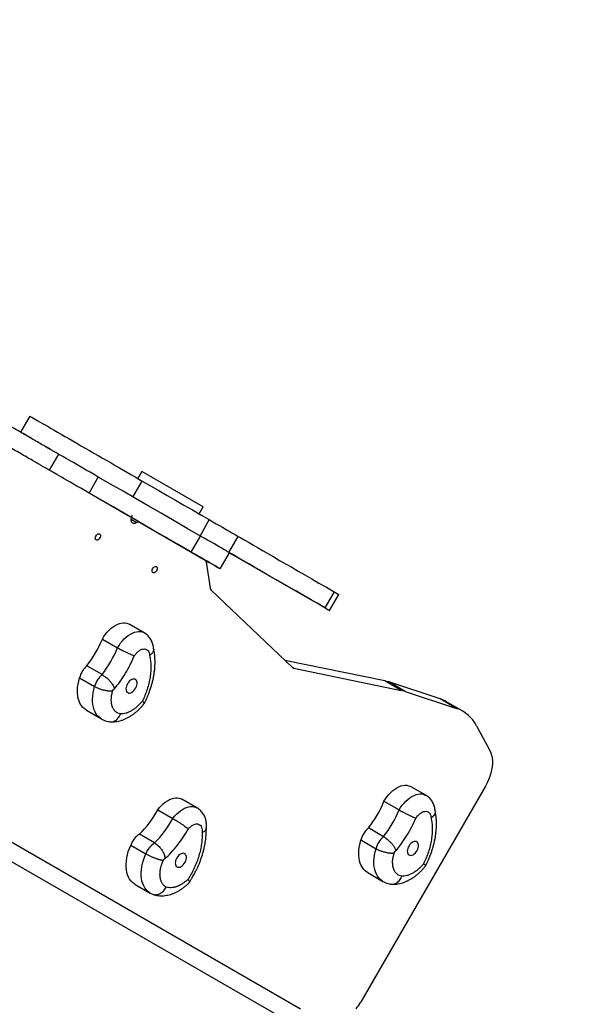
# Model space of a CAD drawing. Header units: millimetres. Extents: x -8422 to 28150, y -6982 to 5510.
# Drawn here: x 18843 to 19471, y -2596 to -1479 of the extents above; entities that cross this region are included whole.
import ezdxf

# ---------------------------------------------------------------- set-up
doc = ezdxf.new("R2010")
doc.units = ezdxf.units.MM
for name, color, linetype in [('DIKOM_ОБЪЕКТ', 7, 'Continuous'), ('DIKOM_РАЗМЕР_ЗОНА', 7, 'Continuous'), ('DIKOM_РАЗМЕР_ОБЪЕКТА', 7, 'Continuous')]:
    doc.layers.add(name, color=color, linetype=linetype)
doc.styles.add('style1', font='arial.ttf', dxfattribs={"width": 0.8})
doc.dimstyles.new('1-50', dxfattribs={"dimtxt": 300, "dimasz": 200, "dimexe": 100, "dimexo": 0, "dimgap": 100, "dimtad": 1, "dimdec": 0, "dimtxsty": 'style1', "dimcen": 0, "dimclrd": 7, "dimclre": 7, "dimadec": 1, "dimazin": 2, "dimtfac": 1, "dimtdec": 0, "dimtmove": 1, "dimatfit": 3, "dimfxl": 0, "dimlwd": 25, "dimlwe": 18, "dimarcsym": 0})

# ---------------------------------------------------------------- blocks, each defined once
blk = doc.blocks.new('*D15')
at = {"layer": 'Defpoints', "color": 0, "transparency": 16777216}
for p in [(19380.3, 3651.5), (27070.1, 3651.5), (15204.4, -3115.2)]:
    blk.add_point(p, dxfattribs=at)
at = {"layer": 'DIKOM_РАЗМЕР_ОБЪЕКТА', "color": 7, "lineweight": 18, "transparency": 16777216}
for p, q in [((19380.3, 3651.5), (27170.1, 3651.5)), ((15204.4, -3115.2), (27170.1, -3115.2))]:
    blk.add_line(p, q, dxfattribs=at)
at = {"layer": 'DIKOM_РАЗМЕР_ОБЪЕКТА', "color": 7, "lineweight": 25, "transparency": 16777216}
blk.add_line((27070.1, -2915.2), (27070.1, 3451.5), dxfattribs=at)
at = {"layer": 'DIKOM_РАЗМЕР_ОБЪЕКТА', "color": 7, "transparency": 16777216}
for points in [[(27036.8, 3451.5), (27103.5, 3451.5), (27070.1, 3651.5)], [(27036.8, -2915.2), (27103.5, -2915.2), (27070.1, -3115.2)]]:
    blk.add_solid(points, dxfattribs=at)
at = {"layer": 'DIKOM_РАЗМЕР_ОБЪЕКТА', "color": 0, "transparency": 16777216, "insert": (26817, -135.2), "char_height": 300, "attachment_point": 5, "rotation": 90, "style": 'style1'}
blk.add_mtext('6750', dxfattribs=at)
blk = doc.blocks.new('*D16')
at = {"layer": 'Defpoints', "color": 0, "transparency": 16777216}
for p in [(12490, 1388), (23986.6, 1004), (12490, -5796.5)]:
    blk.add_point(p, dxfattribs=at)
at = {"layer": 'DIKOM_РАЗМЕР_ОБЪЕКТА', "color": 7, "lineweight": 18, "transparency": 16777216}
for p, q in [((12490, 1388), (12490, -5896.5)), ((23986.6, 1004), (23986.6, -5896.5))]:
    blk.add_line(p, q, dxfattribs=at)
at = {"layer": 'DIKOM_РАЗМЕР_ОБЪЕКТА', "color": 7, "lineweight": 25, "transparency": 16777216}
blk.add_line((23786.6, -5796.5), (12690, -5796.5), dxfattribs=at)
at = {"layer": 'DIKOM_РАЗМЕР_ОБЪЕКТА', "color": 7, "transparency": 16777216}
for points in [[(12690, -5763.2), (12690, -5829.8), (12490, -5796.5)], [(23786.6, -5763.2), (23786.6, -5829.8), (23986.6, -5796.5)]]:
    blk.add_solid(points, dxfattribs=at)
at = {"layer": 'DIKOM_РАЗМЕР_ОБЪЕКТА', "color": 0, "transparency": 16777216, "insert": (18238.3, -5543.3), "char_height": 300, "attachment_point": 5, "style": 'style1'}
blk.add_mtext('11500', dxfattribs=at)
blk = doc.blocks.new('*D14')
at = {"layer": 'Defpoints', "color": 0, "transparency": 16777216}
for p in [(20684.7, 5148.6), (28049.7, 5148.6), (14575.8, -5055.5)]:
    blk.add_point(p, dxfattribs=at)
at = {"layer": 'DIKOM_РАЗМЕР_ЗОНА', "color": 7, "lineweight": 18, "transparency": 16777216}
for p, q in [((20684.7, 5148.6), (28149.7, 5148.6)), ((14575.8, -5055.5), (28149.7, -5055.5))]:
    blk.add_line(p, q, dxfattribs=at)
at = {"layer": 'DIKOM_РАЗМЕР_ЗОНА', "color": 7, "lineweight": 25, "transparency": 16777216}
blk.add_line((28049.7, -4855.5), (28049.7, 4948.6), dxfattribs=at)
at = {"layer": 'DIKOM_РАЗМЕР_ЗОНА', "color": 7, "transparency": 16777216}
for points in [[(28016.4, 4948.6), (28083, 4948.6), (28049.7, 5148.6)], [(28016.4, -4855.5), (28083, -4855.5), (28049.7, -5055.5)]]:
    blk.add_solid(points, dxfattribs=at)
at = {"layer": 'DIKOM_РАЗМЕР_ЗОНА', "color": 0, "transparency": 16777216, "insert": (27796.5, -63.6), "char_height": 300, "attachment_point": 5, "rotation": 90, "style": 'style1'}
blk.add_mtext('10200', dxfattribs=at)
blk = doc.blocks.new('*D13')
at = {"layer": 'Defpoints', "color": 0, "transparency": 16777216}
for p in [(10490, 1785.1), (25983.1, 460.5), (10490, -6882.5)]:
    blk.add_point(p, dxfattribs=at)
at = {"layer": 'DIKOM_РАЗМЕР_ЗОНА', "color": 7, "lineweight": 18, "transparency": 16777216}
for p, q in [((10490, 1785.1), (10490, -6982.5)), ((25983.1, 460.5), (25983.1, -6982.5))]:
    blk.add_line(p, q, dxfattribs=at)
at = {"layer": 'DIKOM_РАЗМЕР_ЗОНА', "color": 7, "lineweight": 25, "transparency": 16777216}
blk.add_line((25783.1, -6882.5), (10690, -6882.5), dxfattribs=at)
at = {"layer": 'DIKOM_РАЗМЕР_ЗОНА', "color": 7, "transparency": 16777216}
for points in [[(10690, -6849.2), (10690, -6915.8), (10490, -6882.5)], [(25783.1, -6849.2), (25783.1, -6915.8), (25983.1, -6882.5)]]:
    blk.add_solid(points, dxfattribs=at)
at = {"layer": 'DIKOM_РАЗМЕР_ЗОНА', "color": 0, "transparency": 16777216, "insert": (18236.5, -6629.3), "char_height": 300, "attachment_point": 5, "style": 'style1'}
blk.add_mtext('15500', dxfattribs=at)

msp = doc.modelspace()

# ---------------------------------------------------------------- linework, layer by layer
at = {"layer": 'DIKOM_ОБЪЕКТ', "color": 7, "linetype": 'Continuous', "lineweight": 15}
for p, q in [((18854.1, -1928), (18843.6, -1946.2)), ((18876.3, -1989.3), (18886.8, -1971.1)), ((18921.1, -2015.2), (18931.6, -1997)), ((18980.9, -1990.9), (18976.4, -1998.7)), ((19050.2, -2030.9), (18980.9, -1990.9)), ((18970.9, -2019.7), (18981.4, -2001.5)), ((18965.5, -2040.9), (18935.8, -2023.7)), ((19045.7, -2038.7), (19050.2, -2030.9)), ((19045.7, -2038.7), (19050.2, -2030.9)), ((19050.2, -2030.9), (19050.2, -2030.9)), ((18978.3, -2048.2), (18969.1, -2042.9)), ((18968.8, -2044.8), (18975.3, -2048.6)), ((18978.3, -2048.2), (19052.8, -2091.2)), ((19057.3, -2045.3), (19046.8, -2063.5)), ((19036.9, -2082), (19047.4, -2063.9)), ((19079.6, -2082.5), (19090.1, -2064.3)), ((19069.6, -2100.9), (19080.1, -2082.7)), ((19080, -2082.8), (19167.3, -2133.2)), ((19053.9, -2093.1), (19058.2, -2122.8)), ((19059.4, -2125.3), (19151.6, -2212.9)), ((19198.5, -2126.9), (19188, -2145.1)), ((19193.3, -2148.2), (19203.8, -2130)), ((18983.7, -2173.6), (18966.6, -2163.7)), ((18936.3, -2180.6), (18953.4, -2190.4)), ((18935.9, -2220.7), (18918.8, -2210.9)), ((19256, -2228), (19143, -2204.7)), ((19151.4, -2212.6), (19153.1, -2213.7)), ((19153.1, -2213.7), (19274.4, -2238.7)), ((18910.3, -2224.5), (18927.4, -2234.4)), ((19274.4, -2238.7), (19256, -2228)), ((19278.9, -2239.9), (19260.4, -2229.2)), ((19318.7, -2248.4), (19260.4, -2229.2)), ((18949.6, -2237.2), (18949.7, -2237.2)), ((18949.7, -2236.9), (18949.7, -2237.2)), ((19278.9, -2239.9), (19337.2, -2259.1)), ((19337.2, -2259.1), (19318.7, -2248.4)), ((19344.3, -2262.3), (19325.8, -2251.6)), ((18918.1, -2261.3), (18935.2, -2271.1)), ((19160.5, -2599.8), (18601.6, -2277)), ((19359.8, -2278.8), (19375, -2306.8)), ((18592.1, -2293.5), (19151, -2616.2)), ((19370, -2347.2), (19228.4, -2592.3)), ((19302.4, -2357.6), (19285.3, -2347.7)), ((19043.3, -2371.8), (19026.2, -2361.9)), ((19255.1, -2364.4), (19272.3, -2374.2)), ((18999, -2374.1), (19016.1, -2383.9)), ((19254.6, -2404.5), (19237.5, -2394.6)), ((18995.3, -2411.6), (18978.2, -2401.8)), ((19229, -2408.2), (19246.1, -2418.1)), ((18968.3, -2414.1), (18985.4, -2424)), ((19268.2, -2421), (19268.3, -2421)), ((19268.3, -2420.7), (19268.3, -2421)), ((19006.9, -2429.7), (19007, -2429.7)), ((19007, -2429.4), (19007, -2429.7)), ((19236.7, -2445.2), (19253.8, -2455.1)), ((18973.2, -2458.6), (18990.3, -2468.4)), ((18990.4, -2468.4), (18992.1, -2469.3))]:
    msp.add_line(p, q, dxfattribs=at)
at = {"layer": 'DIKOM_ОБЪЕКТ', "color": 7, "linetype": 'Continuous', "lineweight": 15, "flags": 128}
for points in [[(18854.1, -1928), (18854.2, -1928.1), (18854.6, -1928.3), (18855.3, -1928.7), (18856.3, -1929.3), (18857.6, -1930.1), (18859.3, -1931), (18861.2, -1932.1), (18863.3, -1933.3), (18865.8, -1934.8), (18868.5, -1936.3), (18871.5, -1938), (18874.7, -1939.9), (18878.1, -1941.9), (18881.8, -1944), (18885.6, -1946.2), (18889.6, -1948.5), (18893.9, -1951), (18898.2, -1953.5), (18902.7, -1956.1), (18907.3, -1958.7), (18912, -1961.5), (18916.8, -1964.2), (18921.7, -1967), (18926.5, -1969.8), (18931.5, -1972.7), (18936.4, -1975.5), (18941.3, -1978.3), (18946.1, -1981.1), (18950.9, -1983.9), (18955.7, -1986.6), (18960.3, -1989.3), (18964.8, -1991.9), (18969.2, -1994.5), (18973.5, -1996.9), (18977.5, -1999.3), (18981.4, -2001.5)], [(18853.9, -1952.2), (18851.6, -1950.8), (18849.6, -1949.7), (18847.8, -1948.7), (18846.4, -1947.8), (18845.2, -1947.2), (18844.4, -1946.7), (18843.9, -1946.4), (18843.6, -1946.2), (18843.6, -1946.2)], [(18878.4, -1966.3), (18878.2, -1966.2), (18877.8, -1965.9), (18877.1, -1965.5), (18876.2, -1965), (18875.2, -1964.4), (18874.2, -1963.9), (18873.2, -1963.3), (18872.4, -1962.8), (18871.8, -1962.5), (18871.5, -1962.3), (18871.5, -1962.3), (18871.8, -1962.5), (18872.4, -1962.8), (18873.2, -1963.3), (18874.2, -1963.9), (18875.2, -1964.4), (18876.2, -1965), (18877.1, -1965.5), (18877.8, -1965.9), (18878.2, -1966.2), (18878.4, -1966.3)], [(18931.6, -1997), (18926.8, -1994.2), (18922.3, -1991.6), (18918, -1989.2), (18914, -1986.8), (18910.2, -1984.7), (18906.7, -1982.6), (18903.4, -1980.7), (18900.5, -1979), (18897.8, -1977.5), (18895.3, -1976.1), (18893.2, -1974.8), (18891.4, -1973.8), (18889.9, -1972.9), (18888.6, -1972.2), (18887.7, -1971.7), (18887.1, -1971.3), (18886.8, -1971.1)], [(18921.1, -2015.2), (18916.3, -2012.4), (18911.8, -2009.8), (18907.5, -2007.4), (18903.5, -2005), (18899.7, -2002.8), (18896.2, -2000.8), (18892.9, -1998.9), (18890, -1997.2), (18887.3, -1995.7), (18884.8, -1994.3), (18882.7, -1993), (18880.9, -1992), (18879.4, -1991.1), (18878.1, -1990.4), (18877.2, -1989.8), (18876.6, -1989.5), (18876.3, -1989.3)], [(19047.4, -2063.9), (19032.4, -2055.2), (19017.5, -2046.6), (19002.8, -2038.1), (18988.2, -2029.7), (18973.8, -2021.4), (18959.6, -2013.2), (18945.5, -2005), (18931.6, -1997)], [(18981.4, -2001.5), (18990.8, -2006.9), (19000.2, -2012.4), (19009.6, -2017.8), (19019.1, -2023.3), (19028.6, -2028.8), (19038.1, -2034.3), (19047.7, -2039.8), (19057.3, -2045.3)], [(19036.9, -2082), (19021.9, -2073.4), (19007, -2064.8), (18992.3, -2056.3), (18977.7, -2047.9), (18963.3, -2039.6), (18949.1, -2031.3), (18935, -2023.2), (18921.1, -2015.2)], [(18975.3, -2048.6), (18974, -2049.3), (18972.8, -2049.6), (18971.6, -2049.6), (18970.6, -2049.2), (18969.7, -2048.5), (18969.2, -2047.4), (18968.8, -2046.2), (18968.8, -2044.7), (18969.1, -2043.1), (18969.6, -2041.4), (18970.4, -2039.9)], [(19057.3, -2045.3), (19061.4, -2047.7), (19065.2, -2049.9), (19068.8, -2052), (19072.2, -2053.9), (19075.3, -2055.7), (19078.2, -2057.4), (19080.7, -2058.9), (19083, -2060.2), (19085, -2061.3), (19086.6, -2062.3), (19087.9, -2063), (19089, -2063.6), (19089.7, -2064), (19090, -2064.2), (19090.1, -2064.3)], [(18929.1, -2068.3), (18928.6, -2067.8), (18928.3, -2067.1), (18928.2, -2066.1), (18928.4, -2065), (18928.9, -2063.9), (18929.5, -2062.9), (18930.3, -2062.1), (18931.2, -2061.5), (18932, -2061.2), (18932.8, -2061.3), (18933.4, -2061.6), (18933.9, -2062.3), (18934.1, -2063.2), (18934, -2064.2), (18933.7, -2065.3), (18933.1, -2066.4), (18932.4, -2067.3), (18931.6, -2068), (18930.7, -2068.4), (18929.9, -2068.6), (18929.1, -2068.3)], [(19012, -2067.7), (19011.8, -2067.6), (19011.4, -2067.3), (19010.7, -2066.9), (19009.8, -2066.4), (19008.8, -2065.8), (19007.7, -2065.2), (19006.8, -2064.7), (19006, -2064.2), (19005.4, -2063.9), (19005.1, -2063.7), (19005.1, -2063.7), (19005.4, -2063.9), (19006, -2064.2), (19006.8, -2064.7), (19007.7, -2065.2), (19008.8, -2065.8), (19009.8, -2066.4), (19010.7, -2066.9), (19011.4, -2067.3), (19011.8, -2067.6), (19012, -2067.7)], [(19080.1, -2082.7), (19080, -2082.7), (19079.7, -2082.5), (19079, -2082.1), (19078, -2081.6), (19076.7, -2080.8), (19075.1, -2079.9), (19073.1, -2078.7), (19070.9, -2077.4), (19068.3, -2076), (19065.5, -2074.3), (19062.4, -2072.5), (19059, -2070.6), (19055.3, -2068.5), (19051.5, -2066.2), (19047.4, -2063.9)], [(19090.1, -2064.3), (19093, -2066), (19097.5, -2068.6), (19102.3, -2071.3), (19107.3, -2074.3), (19112.7, -2077.4), (19118.3, -2080.6), (19124.2, -2084), (19130.4, -2087.6), (19136.9, -2091.4), (19143.7, -2095.3), (19150.7, -2099.3), (19158, -2103.5), (19165.6, -2107.9), (19173.4, -2112.4), (19181.5, -2117.1), (19189.9, -2121.9), (19198.5, -2126.9)], [(19066.2, -2099), (19067.5, -2099.8), (19068.5, -2100.3), (19069.2, -2100.7), (19069.5, -2100.9), (19069.5, -2100.9), (19069.2, -2100.7), (19068.5, -2100.3), (19067.5, -2099.8), (19066.2, -2099), (19064.6, -2098), (19062.6, -2096.9), (19060.4, -2095.6), (19057.8, -2094.1), (19055, -2092.5), (19051.9, -2090.7), (19048.5, -2088.7), (19044.8, -2086.7), (19041, -2084.4), (19036.9, -2082)], [(19188, -2145.1), (19179.4, -2140.1), (19171, -2135.3), (19162.9, -2130.6), (19155.1, -2126.1), (19147.5, -2121.7), (19140.2, -2117.5), (19133.2, -2113.5), (19126.4, -2109.6), (19119.9, -2105.8), (19113.7, -2102.2), (19107.8, -2098.8), (19102.2, -2095.5), (19096.8, -2092.5), (19091.8, -2089.5), (19087, -2086.8), (19082.5, -2084.2), (19080, -2082.8)], [(18993.4, -2105.5), (18992.9, -2104.9), (18992.5, -2104.2), (18992.5, -2103.2), (18992.7, -2102.1), (18993.1, -2101), (18993.8, -2100), (18994.5, -2099.2), (18995.4, -2098.6), (18996.3, -2098.3), (18997.1, -2098.4), (18997.7, -2098.7), (18998.1, -2099.4), (18998.3, -2100.3), (18998.2, -2101.3), (18997.9, -2102.4), (18997.4, -2103.5), (18996.6, -2104.4), (18995.8, -2105.1), (18994.9, -2105.5), (18994.1, -2105.7), (18993.4, -2105.5)], [(19048.4, -2088.7), (19048.9, -2089), (19049.8, -2089.5), (19050.4, -2089.9)], [(19050.4, -2089.9), (19051.5, -2090.5), (19052.9, -2091.3), (19054.6, -2092.3), (19056.4, -2093.3), (19058.5, -2094.6), (19060.9, -2095.9), (19063.4, -2097.4), (19066.2, -2099)], [(19198.5, -2126.9), (19200.1, -2127.8), (19201.4, -2128.6), (19202.5, -2129.2), (19203.2, -2129.7), (19203.7, -2129.9), (19203.8, -2130)], [(19188, -2145.1), (19189.6, -2146), (19190.9, -2146.8), (19192, -2147.4), (19192.7, -2147.8), (19193.2, -2148.1), (19193.3, -2148.2), (19193.1, -2148), (19192.6, -2147.7), (19191.7, -2147.3), (19190.6, -2146.6), (19189.2, -2145.8), (19187.5, -2144.8), (19185.5, -2143.7), (19183.4, -2142.4), (19181, -2141.1), (19178.5, -2139.6), (19175.8, -2138.1), (19173, -2136.5), (19170.2, -2134.8), (19167.3, -2133.2)], [(18936.3, -2180.6), (18938, -2177.8), (18939.8, -2175.2), (18941.8, -2172.7), (18943.9, -2170.5), (18946.1, -2168.4), (18948.4, -2166.7), (18950.8, -2165.2), (18953.1, -2163.9), (18955.5, -2163), (18957.7, -2162.4), (18960, -2162.2), (18962.1, -2162.3), (18964.1, -2162.6), (18966, -2163.4), (18966.6, -2163.7)], [(18953.4, -2190.4), (18955.1, -2187.7), (18956.9, -2185), (18958.9, -2182.6), (18961, -2180.3), (18963.3, -2178.3), (18965.5, -2176.5), (18967.9, -2175), (18970.2, -2173.8), (18972.6, -2172.9), (18974.9, -2172.3), (18977.1, -2172.1), (18979.2, -2172.1), (18981.2, -2172.5), (18983.1, -2173.2), (18983.7, -2173.6)], [(18918.1, -2261.3), (18917.4, -2260.8), (18915.5, -2259.4), (18913.7, -2257.6), (18912.2, -2255.6), (18910.9, -2253.3), (18909.8, -2250.8), (18909, -2248), (18908.4, -2245.1), (18908.1, -2241.9), (18908, -2238.6), (18908.2, -2235.2), (18908.7, -2231.7), (18909.4, -2228.2), (18910.3, -2224.5)], [(18972, -2225.9), (18970.8, -2226), (18969.5, -2226.4), (18968.2, -2227.1), (18967, -2228.1), (18965.9, -2229.4), (18964.9, -2230.8), (18964, -2232.3), (18963.4, -2233.9), (18963.1, -2235.5), (18962.9, -2237), (18963.1, -2238.4), (18963.5, -2239.6), (18964.1, -2240.6), (18964.9, -2241.3), (18965.9, -2241.7), (18967.1, -2241.7), (18968.3, -2241.4), (18969.6, -2240.9), (18970.8, -2240), (18972, -2238.9), (18973.1, -2237.5), (18974, -2236), (18974.7, -2234.5), (18975.2, -2232.9), (18975.5, -2231.3), (18975.5, -2229.8), (18975.2, -2228.5), (18974.7, -2227.5), (18974, -2226.6), (18973, -2226.1), (18972, -2225.9)], [(18935.2, -2271.1), (18934.5, -2270.7), (18932.6, -2269.2), (18930.8, -2267.5), (18929.3, -2265.5), (18928, -2263.2), (18926.9, -2260.6), (18926.1, -2257.9), (18925.5, -2254.9), (18925.2, -2251.8), (18925.1, -2248.5), (18925.3, -2245.1), (18925.8, -2241.6), (18926.5, -2238), (18927.4, -2234.4)], [(19375, -2306.8), (19376.1, -2309.4), (19377, -2312.2), (19377.6, -2315.2), (19377.9, -2318.4), (19377.9, -2321.8), (19377.6, -2325.3), (19377, -2328.9), (19376.1, -2332.6), (19375, -2336.3), (19373.5, -2340), (19371.9, -2343.6), (19370, -2347.2)], [(19255.1, -2364.4), (19256.8, -2361.6), (19258.7, -2359), (19260.7, -2356.6), (19262.8, -2354.3), (19265, -2352.3), (19267.3, -2350.5), (19269.6, -2349.1), (19272, -2347.9), (19274.3, -2347), (19276.6, -2346.4), (19278.8, -2346.2), (19280.9, -2346.2), (19282.9, -2346.7), (19284.8, -2347.4), (19285.3, -2347.7)], [(19272.3, -2374.2), (19273.9, -2371.5), (19275.8, -2368.9), (19277.8, -2366.4), (19279.9, -2364.2), (19282.1, -2362.2), (19284.4, -2360.4), (19286.7, -2358.9), (19289.1, -2357.7), (19291.4, -2356.8), (19293.7, -2356.3), (19295.9, -2356), (19298, -2356.1), (19300, -2356.5), (19301.9, -2357.3), (19302.4, -2357.5)], [(18999, -2374.1), (19000.9, -2371.6), (19003, -2369.3), (19005.2, -2367.2), (19007.5, -2365.3), (19009.8, -2363.8), (19012.1, -2362.5), (19014.5, -2361.5), (19016.8, -2360.8), (19019, -2360.5), (19021.2, -2360.4), (19023.2, -2360.7), (19025.1, -2361.4), (19026.2, -2361.9)], [(19016.1, -2383.9), (19018, -2381.4), (19020.1, -2379.1), (19022.3, -2377), (19024.6, -2375.2), (19026.9, -2373.6), (19029.2, -2372.3), (19031.6, -2371.3), (19033.9, -2370.7), (19036.1, -2370.3), (19038.3, -2370.3), (19040.3, -2370.6), (19042.2, -2371.2), (19043.3, -2371.8)], [(19236.7, -2445.2), (19235.8, -2444.7), (19233.9, -2443.2), (19232.2, -2441.5), (19230.7, -2439.4), (19229.4, -2437.1), (19228.3, -2434.5), (19227.5, -2431.8), (19226.9, -2428.8), (19226.6, -2425.7), (19226.6, -2422.4), (19226.8, -2418.9), (19227.3, -2415.4), (19228, -2411.9), (19229, -2408.2)], [(19290.6, -2409.9), (19289.4, -2409.9), (19288.1, -2410.4), (19286.9, -2411.1), (19285.6, -2412.1), (19284.5, -2413.3), (19283.5, -2414.7), (19282.6, -2416.2), (19282, -2417.8), (19281.6, -2419.4), (19281.5, -2421), (19281.6, -2422.4), (19282, -2423.6), (19282.6, -2424.5), (19283.5, -2425.2), (19284.5, -2425.6), (19285.6, -2425.7), (19286.9, -2425.4), (19288.1, -2424.9), (19289.4, -2424), (19290.6, -2422.9), (19291.7, -2421.6), (19292.6, -2420.1), (19293.3, -2418.5), (19293.8, -2416.9), (19294.1, -2415.3), (19294.1, -2413.9), (19293.8, -2412.6), (19293.3, -2411.5), (19292.6, -2410.6), (19291.7, -2410.1), (19290.6, -2409.9)], [(18973.2, -2458.6), (18972.2, -2458), (18970.3, -2456.5), (18968.6, -2454.7), (18967.1, -2452.6), (18965.9, -2450.3), (18964.8, -2447.7), (18964, -2444.9), (18963.5, -2441.9), (18963.2, -2438.8), (18963.2, -2435.5), (18963.4, -2432), (18963.9, -2428.5), (18964.6, -2424.9), (18965.6, -2421.3), (18966.9, -2417.7), (18968.3, -2414.1)], [(19253.8, -2455.1), (19252.9, -2454.6), (19251, -2453.1), (19249.3, -2451.3), (19247.8, -2449.3), (19246.5, -2447), (19245.4, -2444.4), (19244.6, -2441.6), (19244, -2438.7), (19243.7, -2435.5), (19243.7, -2432.2), (19243.9, -2428.8), (19244.4, -2425.3), (19245.1, -2421.7), (19246.1, -2418.1)], [(18990.4, -2468.5), (18989.4, -2467.8), (18987.4, -2466.3), (18985.7, -2464.5), (18984.2, -2462.5), (18983, -2460.1), (18981.9, -2457.6), (18981.1, -2454.8), (18980.6, -2451.8), (18980.3, -2448.6), (18980.3, -2445.3), (18980.5, -2441.9), (18981, -2438.4), (18981.8, -2434.8), (18982.7, -2431.2), (18984, -2427.6), (18985.4, -2424)], [(19028.8, -2423.5), (19027.7, -2423.3), (19026.5, -2423.5), (19025.3, -2423.9), (19024, -2424.6), (19022.8, -2425.6), (19021.6, -2426.9), (19020.6, -2428.3), (19019.8, -2429.9), (19019.2, -2431.5), (19018.9, -2433), (19018.8, -2434.6), (19018.9, -2435.9), (19019.3, -2437.1), (19019.9, -2438.1), (19020.8, -2438.8), (19021.8, -2439.1), (19023, -2439.2), (19024.2, -2438.9), (19025.5, -2438.3), (19026.7, -2437.4), (19027.9, -2436.3), (19029, -2434.9), (19029.9, -2433.4), (19030.6, -2431.9), (19031.1, -2430.2), (19031.3, -2428.7), (19031.3, -2427.2), (19031, -2425.9), (19030.5, -2424.9), (19029.8, -2424), (19028.8, -2423.5)]]:
    msp.add_lwpolyline(points, dxfattribs=at)
at = {"layer": 'DIKOM_ОБЪЕКТ', "color": 7, "linetype": 'Continuous', "lineweight": 15}
for centre, radius, start, end in [((18977.1, -2050.8), 2.85, 66.0419, 128.9208), ((19051.4, -2093.3), 2.45, 4.8365, 56.8659), ((19062.5, -2122.3), 4.27, 186.1763, 224.2387), ((18818.4, -2132.5), 127.3, 322.0226, 337.8383), ((18835.5, -2142.4), 127.3, 322.0224, 337.8384), ((18935.1, -2230.4), 25.4, 129.9012, 166.7218), ((18952.2, -2240.3), 25.4, 129.9023, 166.7211), ((19153.7, -2210.7), 3.06, 226.4269, 258.6247), ((19247.9, -2267.3), 40.1, 71.7485, 78.387), ((19266.3, -2278), 40.2, 71.7526, 78.3771), ((19306.8, -2284.6), 38.1, 60.0383, 71.7653), ((19324.3, -2296.9), 39.9, 26.9981, 71.1554), ((19137.4, -2315.9), 127.3, 321.7868, 337.6042), ((18891.3, -2314.9), 122.9, 314.9895, 331.1879), ((19154.5, -2325.7), 127.3, 321.7869, 337.6045), ((18908.4, -2324.7), 122.9, 314.99, 331.1874), ((19253.7, -2414.2), 25.4, 129.6597, 166.4941), ((18991.1, -2422.2), 24.2, 122.355, 160.4893), ((19008.2, -2432), 24.1, 122.3528, 160.4908), ((19270.8, -2424), 25.4, 129.6578, 166.495), ((19187, -2568.5), 47.8, 319.6692, 330.0555)]:
    msp.add_arc(centre, radius, start, end, dxfattribs=at)
for points, knots in [([(18886.8, -1971.1), (18886.6, -1971), (18886.3, -1970.9), (18884.8, -1970), (18882.7, -1968.7), (18879.9, -1967.2), (18876.7, -1965.3), (18873.1, -1963.2), (18868.5, -1960.6), (18862.8, -1957.3), (18855.9, -1953.3), (18848.5, -1949), (18840.5, -1944.4), (18832.1, -1939.5), (18823.3, -1934.5), (18814.2, -1929.2), (18805.5, -1924.2), (18797.2, -1919.4), (18789.3, -1914.8), (18781, -1910.1), (18775.4, -1906.8), (18772.5, -1905.1)], [0, 0, 0, 0, 0.046096, 0.090763, 0.134688, 0.178382, 0.222192, 0.266326, 0.310878, 0.372835, 0.435463, 0.498478, 0.561532, 0.62427, 0.686389, 0.747707, 0.808252, 0.855484, 0.902777, 0.950686, 1, 1, 1, 1]), ([(18876.3, -1989.3), (18876.1, -1989.2), (18875.8, -1989), (18874.3, -1988.2), (18872.2, -1986.9), (18869.4, -1985.4), (18866.2, -1983.5), (18862.6, -1981.4), (18858, -1978.7), (18852.3, -1975.5), (18845.4, -1971.5), (18838, -1967.2), (18830, -1962.6), (18821.6, -1957.7), (18812.8, -1952.7), (18803.7, -1947.4), (18795, -1942.4), (18786.7, -1937.6), (18778.8, -1933), (18770.5, -1928.2), (18764.9, -1925), (18762, -1923.3)], [0, 0, 0, 0, 0.046096, 0.090763, 0.134688, 0.178382, 0.222192, 0.266326, 0.310878, 0.372835, 0.435463, 0.498478, 0.561532, 0.624271, 0.686389, 0.747707, 0.808253, 0.855484, 0.902777, 0.950686, 1, 1, 1, 1]), ([(18994.3, -2191.8), (18994.3, -2191.4), (18994.2, -2190.1), (18993.9, -2187.9), (18993.2, -2185.5), (18992.3, -2183.2), (18991.2, -2181), (18989.8, -2178.9), (18988.2, -2177), (18986.4, -2175.4), (18984.8, -2174.2), (18983.9, -2173.7), (18983.7, -2173.6)], [0, 0, 0, 0, 0.063299, 0.17708, 0.290826, 0.404141, 0.516947, 0.629364, 0.741657, 0.854166, 0.967276, 1, 1, 1, 1]), ([(18949.7, -2237.2), (18951.9, -2234.4), (18956.5, -2228.7), (18962.5, -2219.4), (18968, -2209.7), (18970.9, -2203), (18972.4, -2199.6)], [0, 0, 0, 0, 0.249122, 0.499999, 0.750876, 1, 1, 1, 1]), ([(18953.4, -2190.4), (18954.1, -2190.8), (18955.6, -2191.6), (18957.8, -2192.8), (18959.8, -2193.8), (18961.6, -2194.7), (18963.7, -2195.7), (18966.2, -2196.9), (18968.8, -2198), (18970.8, -2198.9), (18971.9, -2199.4), (18972.4, -2199.6)], [0, 0, 0, 0, 0.1258, 0.24994, 0.335542, 0.418855, 0.499883, 0.641942, 0.772679, 0.892053, 1, 1, 1, 1]), ([(18972.4, -2199.6), (18973.2, -2198.5), (18974.8, -2196.2), (18977.9, -2193.6), (18981, -2192), (18983, -2191.8), (18983.9, -2191.8)], [0, 0, 0, 0, 0.24422, 0.499998, 0.755781, 1, 1, 1, 1]), ([(18989.7, -2199.3), (18990, -2201.1), (18990.8, -2204.8), (18991.2, -2210.8), (18991.1, -2217.2), (18990.3, -2223.8), (18988.9, -2230.7), (18987, -2237.5), (18984.6, -2244.4), (18982.5, -2248.8), (18981.5, -2251)], [0, 0, 0, 0, 0.122355, 0.246949, 0.373082, 0.500001, 0.626917, 0.753051, 0.877647, 1, 1, 1, 1]), ([(18983.9, -2191.8), (18984.7, -2191.9), (18986.3, -2192.2), (18988.2, -2193.8), (18989.4, -2196.2), (18989.6, -2198.3), (18989.7, -2199.3)], [0, 0, 0, 0, 0.245109, 0.500008, 0.754901, 1, 1, 1, 1]), ([(18984, -2253.1), (18984.5, -2252.1), (18985.5, -2250), (18987, -2246.8), (18988.4, -2243.2), (18989.8, -2239.5), (18991.2, -2235.6), (18992.3, -2231.6), (18993.4, -2227.5), (18994.2, -2223.4), (18994.9, -2219.2), (18995.5, -2215), (18995.8, -2210.9), (18995.9, -2206.8), (18995.8, -2202.7), (18995.5, -2198.6), (18995, -2194.9), (18994.5, -2192.5), (18994.3, -2191.4)], [0, 0, 0, 0, 0.047427, 0.100654, 0.157727, 0.217252, 0.278673, 0.341556, 0.405595, 0.470568, 0.536315, 0.602707, 0.669639, 0.737028, 0.804784, 0.872801, 0.940979, 1, 1, 1, 1]), ([(18994.3, -2191.8), (18994.3, -2192), (18994.4, -2192.9), (18994, -2194.4), (18993.1, -2196.2), (18991.6, -2197.9), (18990.3, -2198.9), (18989.7, -2199.3)], [0, 0, 0, 0, 0.077688, 0.318283, 0.552178, 0.779413, 1, 1, 1, 1]), ([(18935.9, -2220.7), (18936.6, -2221.2), (18937.9, -2222), (18940.2, -2223.7), (18942.4, -2225.6), (18944.3, -2227.5), (18945.8, -2229.3), (18947, -2230.8), (18947.8, -2232), (18948.4, -2233.1), (18948.8, -2233.8), (18949.2, -2234.8), (18949.5, -2235.8), (18949.6, -2236.6), (18949.7, -2236.9)], [0, 0, 0, 0, 0.123695, 0.248109, 0.373403, 0.499721, 0.58622, 0.669472, 0.749588, 0.794174, 0.835935, 0.87489, 0.944809, 1, 1, 1, 1]), ([(18927.4, -2234.4), (18927.9, -2234.7), (18928.9, -2235.2), (18930.5, -2235.9), (18932.1, -2236.6), (18933.6, -2237.1), (18935.1, -2237.6), (18936.4, -2238), (18937.9, -2238.3), (18939.4, -2238.6), (18940.9, -2238.9), (18942.2, -2239.1), (18943.3, -2239.2), (18944.3, -2239.2), (18945.1, -2239.2), (18945.9, -2239.2), (18946.7, -2239.2), (18947.5, -2239.1), (18947.9, -2239), (18948.1, -2239)], [0, 0, 0, 0, 0.085912, 0.169222, 0.249929, 0.318655, 0.383189, 0.44354, 0.499708, 0.573433, 0.639621, 0.698269, 0.749371, 0.797021, 0.838715, 0.87445, 0.918666, 0.962283, 1, 1, 1, 1]), ([(18956.7, -2265.4), (18955.7, -2265.1), (18953.6, -2264.6), (18951, -2262.8), (18948.8, -2260.2), (18947.2, -2256.8), (18946.4, -2252.7), (18946.3, -2248.2), (18946.8, -2243.6), (18947.7, -2240.5), (18948.1, -2239)], [0, 0, 0, 0, 0.11771, 0.241455, 0.369573, 0.500002, 0.630425, 0.758547, 0.882289, 1, 1, 1, 1]), ([(18948.1, -2239), (18948.2, -2238.9), (18948.2, -2238.7), (18948.3, -2238.3), (18948.4, -2238), (18948.6, -2237.7), (18948.9, -2237.5), (18949.1, -2237.3), (18949.4, -2237.2), (18949.5, -2237.2), (18949.6, -2237.2)], [0, 0, 0, 0, 0.125054, 0.249997, 0.374874, 0.499998, 0.624916, 0.750006, 0.874912, 1, 1, 1, 1]), ([(18945.4, -2274.4), (18946.3, -2274.5), (18948.3, -2274.5), (18951.2, -2274.2), (18954.3, -2273.7), (18957.4, -2272.9), (18960.5, -2271.8), (18963.6, -2270.4), (18966.6, -2268.8), (18969.6, -2266.9), (18972.4, -2264.9), (18975.2, -2262.6), (18977.8, -2260.2), (18980.2, -2257.7), (18982.3, -2255.3), (18983.5, -2253.7), (18984, -2253.1)], [0, 0, 0, 0, 0.063193, 0.134325, 0.206824, 0.280599, 0.355435, 0.431006, 0.506944, 0.582891, 0.658486, 0.733449, 0.80751, 0.880193, 0.95038, 1, 1, 1, 1]), ([(18981.5, -2251), (18980.6, -2252), (18978.8, -2254.2), (18975.8, -2257.1), (18972.6, -2259.7), (18969.3, -2261.8), (18966, -2263.5), (18962.8, -2264.7), (18959.6, -2265.3), (18957.7, -2265.4), (18956.7, -2265.4)], [0, 0, 0, 0, 0.121574, 0.246039, 0.372507, 0.499998, 0.627493, 0.753959, 0.878425, 1, 1, 1, 1]), ([(18981.5, -2251), (18982, -2251.3), (18982.9, -2252), (18983.7, -2252.6), (18984.1, -2253), (18984, -2253), (18984, -2253)], [0, 0, 0, 0, 0.296474, 0.583978, 0.875174, 1, 1, 1, 1]), ([(18944.6, -2274.3), (18945, -2274.4), (18945.9, -2274.5), (18947.3, -2274.4), (18948.7, -2274), (18950.4, -2273.3), (18952.3, -2272.1), (18954.2, -2270.1), (18955.7, -2267.9), (18956.4, -2266.2), (18956.7, -2265.4)], [0, 0, 0, 0, 0.082573, 0.184507, 0.284832, 0.383544, 0.547841, 0.705352, 0.856066, 1, 1, 1, 1]), ([(18935.2, -2271.1), (18935.9, -2271.5), (18937.4, -2272.3), (18939.9, -2273.3), (18942.4, -2274), (18944, -2274.2), (18944.6, -2274.3)], [0, 0, 0, 0, 0.22597, 0.516568, 0.812522, 1, 1, 1, 1]), ([(19313.1, -2376), (19313, -2375.5), (19313, -2374.1), (19312.6, -2371.9), (19312, -2369.5), (19311.1, -2367.2), (19309.9, -2365), (19308.5, -2362.9), (19306.9, -2361), (19305.1, -2359.3), (19303.5, -2358.2), (19302.6, -2357.7), (19302.4, -2357.6)], [0, 0, 0, 0, 0.070461, 0.183376, 0.296258, 0.40871, 0.520658, 0.632219, 0.743658, 0.855312, 0.96756, 1, 1, 1, 1]), ([(19053.8, -2394.9), (19053.9, -2394.5), (19054, -2393.2), (19054.1, -2391.1), (19053.9, -2388.6), (19053.5, -2386.2), (19052.9, -2383.7), (19052, -2381.4), (19050.8, -2379.2), (19049.4, -2377.1), (19047.8, -2375.3), (19046, -2373.6), (19044.4, -2372.4), (19043.5, -2371.9), (19043.3, -2371.8)], [0, 0, 0, 0, 0.045009, 0.136783, 0.229816, 0.323381, 0.416915, 0.510096, 0.602859, 0.695301, 0.787641, 0.88016, 0.973172, 1, 1, 1, 1]), ([(19272.3, -2374.2), (19273, -2374.6), (19274.4, -2375.4), (19276.6, -2376.6), (19278.6, -2377.6), (19280.4, -2378.5), (19282.5, -2379.6), (19285, -2380.7), (19287.5, -2381.9), (19289.6, -2382.8), (19290.7, -2383.3), (19291.2, -2383.5)], [0, 0, 0, 0, 0.125803, 0.249946, 0.335544, 0.418858, 0.499887, 0.641939, 0.772681, 0.892054, 1, 1, 1, 1]), ([(19291.2, -2383.5), (19292, -2382.4), (19293.6, -2380.1), (19296.7, -2377.6), (19299.8, -2375.9), (19301.7, -2375.8), (19302.7, -2375.7)], [0, 0, 0, 0, 0.244215, 0.499998, 0.75578, 1, 1, 1, 1]), ([(19302.4, -2437.2), (19302.5, -2437.2), (19303, -2436.1), (19304.1, -2433.8), (19305.6, -2430.5), (19307.1, -2426.9), (19308.5, -2423.2), (19309.8, -2419.3), (19311, -2415.3), (19312, -2411.2), (19312.9, -2407.1), (19313.6, -2402.9), (19314.1, -2398.8), (19314.4, -2394.6), (19314.5, -2390.5), (19314.5, -2386.4), (19314.2, -2382.4), (19313.7, -2378.7), (19313.2, -2376.5), (19313, -2375.5)], [0, 0, 0, 0, 0.003649, 0.054941, 0.108179, 0.165258, 0.224788, 0.286217, 0.349108, 0.413155, 0.47814, 0.543895, 0.610293, 0.677236, 0.74463, 0.812398, 0.880421, 0.948608, 1, 1, 1, 1]), ([(19302.7, -2375.7), (19303.5, -2375.9), (19305.1, -2376.2), (19306.9, -2377.8), (19308.2, -2380.2), (19308.3, -2382.4), (19308.4, -2383.4)], [0, 0, 0, 0, 0.245105, 0.499993, 0.754888, 1, 1, 1, 1]), ([(19313, -2376), (19313.1, -2376.2), (19313.2, -2377), (19312.8, -2378.5), (19311.8, -2380.3), (19310.3, -2382), (19309, -2382.9), (19308.4, -2383.4)], [0, 0, 0, 0, 0.073784, 0.315384, 0.550284, 0.778486, 1, 1, 1, 1]), ([(19016.1, -2383.9), (19016.8, -2384.4), (19018.2, -2385.2), (19020.3, -2386.5), (19022.2, -2387.7), (19023.9, -2388.7), (19025.9, -2390), (19028.2, -2391.6), (19030.5, -2393.2), (19032.3, -2394.6), (19033.2, -2395.3), (19033.6, -2395.7)], [0, 0, 0, 0, 0.125801, 0.249942, 0.335546, 0.418856, 0.499885, 0.641937, 0.772681, 0.892053, 1, 1, 1, 1]), ([(19268.3, -2421), (19270.6, -2418.2), (19275.1, -2412.5), (19281.2, -2403.2), (19286.7, -2393.6), (19289.7, -2386.9), (19291.2, -2383.5)], [0, 0, 0, 0, 0.249125, 0.499999, 0.750874, 1, 1, 1, 1]), ([(19308.4, -2383.4), (19308.8, -2385.2), (19309.5, -2388.9), (19309.9, -2394.9), (19309.7, -2401.3), (19308.9, -2408), (19307.5, -2414.8), (19305.5, -2421.7), (19303, -2428.5), (19301, -2432.9), (19300, -2435.1)], [0, 0, 0, 0, 0.122354, 0.246947, 0.37308, 0.499998, 0.626918, 0.75305, 0.877644, 1, 1, 1, 1]), ([(19007, -2429.7), (19009.4, -2427.3), (19014.4, -2422.4), (19021.4, -2414.1), (19027.9, -2405.2), (19031.7, -2398.8), (19033.6, -2395.7)], [0, 0, 0, 0, 0.249123, 0.500001, 0.750874, 1, 1, 1, 1]), ([(19049.1, -2399.9), (19049.2, -2401.9), (19049.2, -2406), (19048.6, -2412.5), (19047.4, -2419.3), (19045.6, -2426.2), (19043.2, -2433.1), (19040.3, -2439.9), (19037, -2446.6), (19034.5, -2450.7), (19033.2, -2452.8)], [0, 0, 0, 0, 0.122352, 0.246949, 0.373081, 0.499999, 0.626915, 0.753049, 0.877644, 1, 1, 1, 1]), ([(19033.6, -2395.7), (19034.5, -2394.7), (19036.3, -2392.7), (19039.5, -2390.7), (19042.6, -2389.8), (19044.3, -2390.1), (19045.2, -2390.3)], [0, 0, 0, 0, 0.244224, 0.5, 0.755781, 1, 1, 1, 1]), ([(19034.7, -2456.4), (19034.7, -2456.3), (19035.3, -2455.4), (19036.6, -2453.3), (19038.7, -2449.8), (19040.5, -2446.5), (19042.2, -2443.3), (19043.5, -2440.5), (19045, -2437.2), (19046.5, -2433.6), (19047.9, -2429.9), (19049.2, -2426), (19050.4, -2422), (19051.4, -2417.9), (19052.3, -2413.8), (19053, -2409.6), (19053.5, -2405.5), (19053.8, -2401.3), (19054, -2397.7), (19053.9, -2395.5), (19053.9, -2394.6)], [0, 0, 0, 0, 0.003217, 0.048727, 0.106363, 0.182474, 0.213528, 0.265022, 0.31847, 0.375775, 0.43554, 0.497215, 0.560351, 0.624655, 0.689893, 0.755908, 0.822571, 0.889776, 0.957437, 1, 1, 1, 1]), ([(19045.2, -2390.3), (19045.9, -2390.7), (19047.3, -2391.4), (19048.7, -2393.6), (19049.4, -2396.5), (19049.2, -2398.8), (19049.1, -2399.9)], [0, 0, 0, 0, 0.245107, 0.499997, 0.754894, 1, 1, 1, 1]), ([(19053.9, -2394.6), (19053.9, -2394.7), (19053.9, -2395.2), (19053.5, -2396.3), (19052.6, -2397.7), (19051.1, -2398.9), (19049.8, -2399.6), (19049.1, -2399.9)], [0, 0, 0, 0, 0.011994, 0.269723, 0.520288, 0.763708, 1, 1, 1, 1]), ([(18995.3, -2411.6), (18995.9, -2412.1), (18997.3, -2412.9), (18999.4, -2414.7), (19001.4, -2416.8), (19003.1, -2418.9), (19004.4, -2420.8), (19005.3, -2422.5), (19006, -2424), (19006.4, -2425.1), (19006.6, -2426), (19006.9, -2427), (19007.1, -2428.2), (19007, -2429), (19007, -2429.4)], [0, 0, 0, 0, 0.123695, 0.248112, 0.373397, 0.499731, 0.586216, 0.669481, 0.74959, 0.794179, 0.835936, 0.87489, 0.944812, 1, 1, 1, 1]), ([(19254.6, -2404.5), (19255.3, -2404.9), (19256.6, -2405.8), (19258.8, -2407.4), (19261, -2409.4), (19262.9, -2411.3), (19264.5, -2413), (19265.6, -2414.5), (19266.5, -2415.8), (19267, -2416.8), (19267.4, -2417.6), (19267.8, -2418.6), (19268.2, -2419.6), (19268.3, -2420.4), (19268.3, -2420.7)], [0, 0, 0, 0, 0.123692, 0.248112, 0.373401, 0.499729, 0.586214, 0.669477, 0.74959, 0.794177, 0.835941, 0.87489, 0.94481, 1, 1, 1, 1]), ([(19246.1, -2418.1), (19246.6, -2418.4), (19247.5, -2418.9), (19249.1, -2419.6), (19250.7, -2420.3), (19252.3, -2420.8), (19253.7, -2421.3), (19255.1, -2421.7), (19256.5, -2422), (19258, -2422.4), (19259.5, -2422.6), (19260.8, -2422.8), (19261.9, -2422.9), (19262.9, -2423), (19263.8, -2423), (19264.6, -2423), (19265.3, -2423), (19266.1, -2422.9), (19266.5, -2422.8), (19266.8, -2422.7)], [0, 0, 0, 0, 0.08591, 0.169221, 0.249927, 0.318652, 0.383189, 0.443541, 0.499707, 0.573434, 0.639621, 0.698268, 0.749371, 0.797018, 0.838716, 0.874451, 0.918667, 0.962283, 1, 1, 1, 1]), ([(19275.2, -2449.3), (19274.2, -2449.1), (19272.1, -2448.5), (19269.5, -2446.7), (19267.3, -2444.1), (19265.7, -2440.6), (19264.9, -2436.5), (19264.8, -2432), (19265.4, -2427.4), (19266.3, -2424.3), (19266.8, -2422.7)], [0, 0, 0, 0, 0.11771, 0.241453, 0.369573, 0.499999, 0.630426, 0.758547, 0.88229, 1, 1, 1, 1]), ([(19266.8, -2422.7), (19266.8, -2422.6), (19266.8, -2422.4), (19266.9, -2422.1), (19267, -2421.8), (19267.2, -2421.5), (19267.5, -2421.3), (19267.7, -2421.1), (19268, -2421), (19268.1, -2421), (19268.2, -2421)], [0, 0, 0, 0, 0.124971, 0.24999, 0.37488, 0.49995, 0.624869, 0.749983, 0.874884, 1, 1, 1, 1]), ([(18985.4, -2424), (18985.9, -2424.2), (18986.9, -2424.8), (18988.4, -2425.6), (18990, -2426.3), (18991.5, -2427), (18992.9, -2427.6), (18994.2, -2428.1), (18995.6, -2428.7), (18997, -2429.2), (18998.5, -2429.7), (18999.7, -2430.1), (19000.8, -2430.4), (19001.7, -2430.6), (19002.5, -2430.8), (19003.2, -2430.9), (19003.9, -2431.1), (19004.6, -2431.2), (19005.1, -2431.2), (19005.3, -2431.2)], [0, 0, 0, 0, 0.085914, 0.169218, 0.249928, 0.318653, 0.383191, 0.443542, 0.499705, 0.573431, 0.639621, 0.698268, 0.74937, 0.797021, 0.838713, 0.874452, 0.918668, 0.962282, 1, 1, 1, 1]), ([(19008.6, -2461.6), (19007.7, -2461.1), (19005.9, -2460), (19003.9, -2457.4), (19002.3, -2454), (19001.5, -2449.9), (19001.4, -2445.3), (19002.1, -2440.5), (19003.3, -2435.8), (19004.6, -2432.7), (19005.3, -2431.2)], [0, 0, 0, 0, 0.117709, 0.241453, 0.369574, 0.499999, 0.630423, 0.758545, 0.882289, 1, 1, 1, 1]), ([(19005.3, -2431.2), (19005.3, -2431.1), (19005.4, -2430.9), (19005.5, -2430.5), (19005.7, -2430.3), (19005.9, -2430), (19006.2, -2429.8), (19006.4, -2429.7), (19006.7, -2429.6), (19006.8, -2429.7), (19006.9, -2429.7)], [0, 0, 0, 0, 0.12498, 0.249946, 0.374872, 0.49998, 0.624896, 0.749982, 0.874888, 1, 1, 1, 1]), ([(19263.7, -2458.4), (19264.7, -2458.4), (19266.8, -2458.5), (19269.8, -2458.2), (19272.9, -2457.7), (19276, -2456.8), (19279.1, -2455.7), (19282.2, -2454.4), (19285.2, -2452.7), (19288.2, -2450.9), (19291, -2448.8), (19293.8, -2446.6), (19296.4, -2444.1), (19298.8, -2441.6), (19300.8, -2439.3), (19302, -2437.8), (19302.4, -2437.3)], [0, 0, 0, 0, 0.070097, 0.141158, 0.213586, 0.287288, 0.362049, 0.437546, 0.513408, 0.589281, 0.664799, 0.73969, 0.813675, 0.886286, 0.956406, 1, 1, 1, 1]), ([(19300, -2435.1), (19299.1, -2436.2), (19297.2, -2438.3), (19294.2, -2441.2), (19291, -2443.7), (19287.7, -2445.9), (19284.4, -2447.5), (19281.2, -2448.7), (19278.1, -2449.3), (19276.1, -2449.3), (19275.2, -2449.3)], [0, 0, 0, 0, 0.121573, 0.246041, 0.372507, 0.500001, 0.627492, 0.753958, 0.878423, 1, 1, 1, 1]), ([(19300, -2435.1), (19300.4, -2435.4), (19301.3, -2436.1), (19302.1, -2436.8), (19302.5, -2437.2), (19302.4, -2437.2), (19302.4, -2437.2)], [0, 0, 0, 0, 0.296247, 0.583528, 0.874512, 1, 1, 1, 1]), ([(18993, -2469.7), (18993.6, -2469.9), (18995.1, -2470.5), (18997.8, -2471.1), (19001, -2471.4), (19004.2, -2471.5), (19007.4, -2471.2), (19010.5, -2470.7), (19013.6, -2469.9), (19016.7, -2468.8), (19019.8, -2467.4), (19022.8, -2465.8), (19025.7, -2463.9), (19028.6, -2461.8), (19031.3, -2459.6), (19033.3, -2457.8), (19034.4, -2456.7), (19034.6, -2456.4)], [0, 0, 0, 0, 0.04214, 0.11286, 0.185441, 0.260337, 0.329242, 0.39947, 0.470937, 0.543429, 0.616635, 0.690195, 0.763763, 0.836988, 0.909607, 0.98135, 1, 1, 1, 1]), ([(19033.2, -2452.8), (19032.2, -2453.7), (19030.2, -2455.5), (19027, -2457.8), (19023.8, -2459.7), (19020.5, -2461.1), (19017.2, -2462.1), (19014.1, -2462.4), (19011.2, -2462.3), (19009.4, -2461.9), (19008.6, -2461.6)], [0, 0, 0, 0, 0.121575, 0.246039, 0.372508, 0.5, 0.627493, 0.753959, 0.878425, 1, 1, 1, 1]), ([(19033.2, -2452.8), (19033.6, -2453.3), (19034.3, -2454.3), (19034.7, -2455.4), (19034.9, -2456.1), (19034.7, -2456.3), (19034.6, -2456.3)], [0, 0, 0, 0, 0.30012, 0.591156, 0.88594, 1, 1, 1, 1]), ([(19253.8, -2455.1), (19254.5, -2455.5), (19256, -2456.3), (19258.5, -2457.3), (19260.9, -2458), (19262.4, -2458.2), (19262.9, -2458.3)], [0, 0, 0, 0, 0.232234, 0.531032, 0.835342, 1, 1, 1, 1]), ([(19262.9, -2458.2), (19263.3, -2458.3), (19264.2, -2458.5), (19265.7, -2458.3), (19267.1, -2458), (19268.8, -2457.2), (19270.7, -2456), (19272.6, -2454.1), (19274.1, -2451.8), (19274.8, -2450.2), (19275.2, -2449.3)], [0, 0, 0, 0, 0.088035, 0.189361, 0.289089, 0.38721, 0.550533, 0.707103, 0.856932, 1, 1, 1, 1]), ([(18992.1, -2469.3), (18992.6, -2469.5), (18993.8, -2470.1), (18995.7, -2470.3), (18997.6, -2470.2), (18999.2, -2469.9), (19001.1, -2469.2), (19003.2, -2468), (19005.3, -2466.2), (19007.2, -2464.1), (19008.1, -2462.4), (19008.6, -2461.6)], [0, 0, 0, 0, 0.094708, 0.226119, 0.312106, 0.396733, 0.479997, 0.618586, 0.751453, 0.878591, 1, 1, 1, 1])]:
    msp.add_open_spline(points, degree=3, knots=knots, dxfattribs=at)

# ---------------------------------------------------------------- dimensions: what is measured, and where the dimension line sits
at = {"layer": 'DIKOM_РАЗМЕР_ЗОНА'}
dim = msp.add_linear_dim(base=(28049.7, 5148.6), p1=(14575.8, -5055.5), p2=(20684.7, 5148.6), angle=270, text='10200', dimstyle='1-50', override={"dimscale": 1, "dimtix": 0, "dimtofl": 1, "dimtmove": 1, "dimatfit": 3}, dxfattribs=at)
dim.commit()
dim.dimension.update_dxf_attribs({"geometry": '*D14', "text_midpoint": (28049.7, -63.6), "dimtype": 160})
dim = msp.add_linear_dim(base=(10490, -6882.5), p1=(25983.1, 460.5), p2=(10490, 1785.1), angle=180, text='15500', dimstyle='1-50', dxfattribs=at)
dim.commit()
dim.dimension.update_dxf_attribs({"geometry": '*D13', "text_midpoint": (18236.5, -6882.5), "dimtype": 160})
at = {"layer": 'DIKOM_РАЗМЕР_ОБЪЕКТА'}
dim = msp.add_linear_dim(base=(27070.1, 3651.5), p1=(15204.4, -3115.2), p2=(19380.3, 3651.5), angle=270, text='6750', dimstyle='1-50', override={"dimscale": 1, "dimtix": 0, "dimtofl": 1, "dimtmove": 1, "dimatfit": 3}, dxfattribs=at)
dim.commit()
dim.dimension.update_dxf_attribs({"geometry": '*D15', "text_midpoint": (27070.1, -135.2), "dimtype": 160})
dim = msp.add_linear_dim(base=(12490, -5796.5), p1=(23986.6, 1004), p2=(12490, 1388), angle=180, text='11500', dimstyle='1-50', dxfattribs=at)
dim.commit()
dim.dimension.update_dxf_attribs({"geometry": '*D16', "text_midpoint": (18238.3, -5796.5), "dimtype": 160})

doc.saveas('drawing.dxf')
